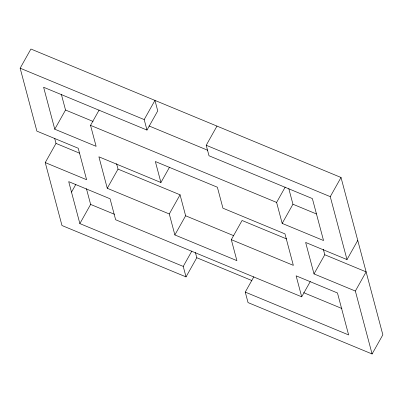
<?xml version="1.0" encoding="UTF-8"?>
<svg xmlns="http://www.w3.org/2000/svg" width="403" height="403" viewBox="0 0 403 403"><rect width="100%" height="100%" fill="white"/><g stroke="black" fill="none" stroke-linecap="round" stroke-linejoin="round"><path stroke-width="0.6" d="M54.717 138.577L56.007 143.413L45.247 162.59L86.595 179.718L78.227 148.254L36.88 131.126L20.15 68.193L30.91 49.02L341.024 177.481L382.85 334.807L372.09 353.98L248.047 302.593L245.256 292.104L253.865 276.765M99.148 110.014L90.539 125.353L96.116 146.329L54.768 129.202L65.528 110.024L61.321 94.216M71.497 192.13L75.799 184.458M45.247 162.59L61.976 225.519L186.025 276.901L183.234 266.413L79.865 223.594L90.625 204.422L86.438 188.69M146.984 130.068L144.193 119.58L154.954 100.407L157.744 110.896L146.984 130.068L43.615 87.249L54.768 129.202M286.709 238.979L242.072 220.491L231.312 239.664L236.893 260.64L174.867 234.949L169.29 213.973L107.269 188.282L118.029 169.109L116.583 163.663M107.269 188.282L98.901 156.817L160.928 182.509L169.532 167.169M285.213 187.088L276.604 202.427L282.181 223.403L323.533 240.531L312.375 198.578L209.006 155.76L206.22 145.271L216.975 126.099M169.29 213.973L180.05 194.8L118.029 169.109M174.867 234.949L185.627 215.776L180.05 194.8M183.234 266.413L191.843 251.074M186.025 276.901L196.78 257.729L195.39 252.485M282.181 223.403L292.941 204.23L288.8 188.649M372.09 353.98L355.36 291.052L314.013 273.919L305.645 242.455L346.993 259.587L330.264 196.654L341.024 177.481M314.013 273.919L324.773 254.746L323.322 249.301M79.865 223.594L68.706 181.642L110.059 198.77L115.636 219.746L301.701 296.82L310.31 281.485M346.993 259.587L357.753 240.41M355.36 291.052L366.12 271.874L324.773 254.746M20.15 68.193L144.193 119.58M206.22 145.271L330.264 196.654M148.979 125.927L207.706 150.259M65.528 110.024L93.093 121.444M292.941 204.23L316.486 213.983M90.539 125.353L276.604 202.427M56.007 143.413L79.552 153.17M185.627 215.776L233.74 235.705M231.312 239.664L293.339 265.355L284.971 233.891L222.95 208.2L217.373 187.224L155.351 161.532L160.928 182.509M90.625 204.422L114.432 214.285M303.635 292.659L341.966 308.537M196.78 257.729L251.915 280.564M245.256 292.104L348.625 334.928L337.472 292.976L296.124 275.843L301.701 296.82"/></g></svg>
